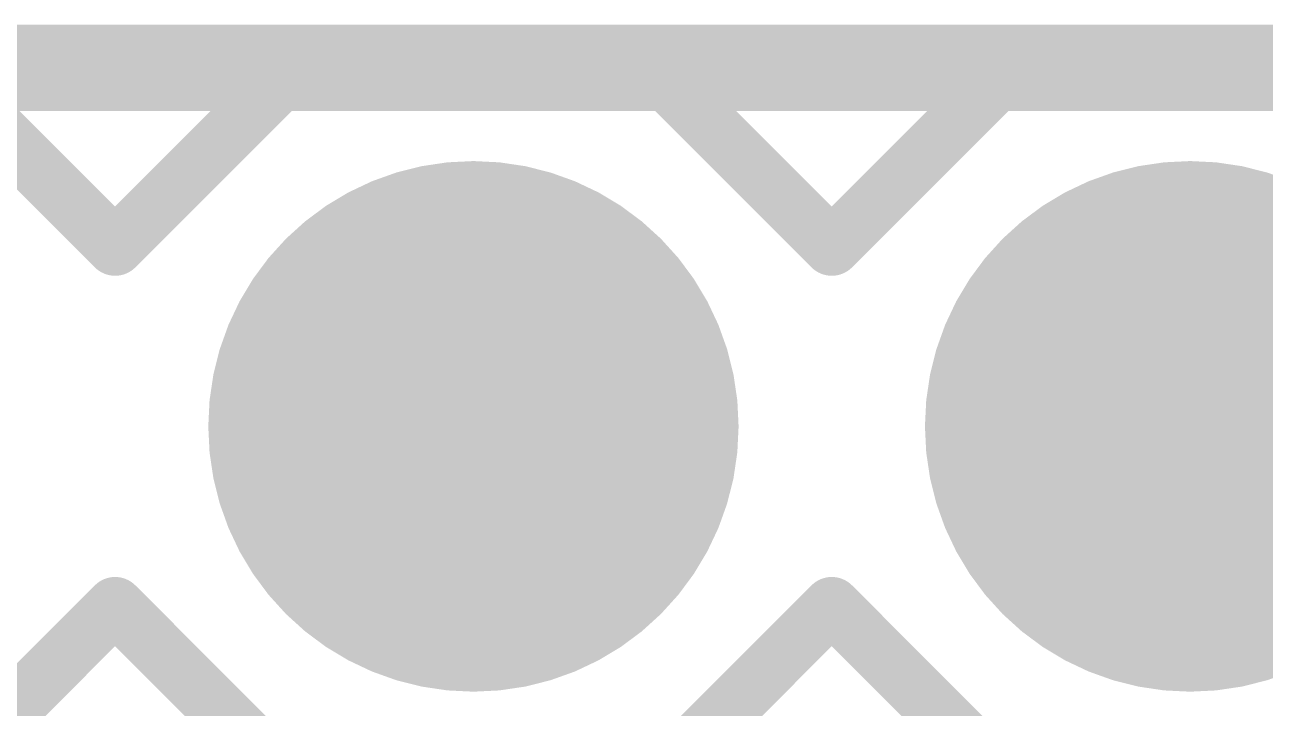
# Model space of a CAD drawing. Extents: x -6.3 to 44.5, y -10.2 to 43.3.
# Drawn here: x 23.81 to 28.206, y 40.912 to 43.332 of the extents above; entities that cross this region are included whole.
import ezdxf

# ---------------------------------------------------------------- set-up
doc = ezdxf.new("R2010")
doc.units = 0
for name, color, linetype in [('17', 110, 'CONTINUOUS'), ('20', 53, 'CONTINUOUS'), ('22', 40, 'CONTINUOUS')]:
    doc.layers.add(name, color=color, linetype=linetype)

# ---------------------------------------------------------------- blocks, each defined once
blk = doc.blocks.new('ROUNDP')
at = {"const_width": 0.5}
blk.add_lwpolyline([(0, -0.25, 1), (0, 0.25, 1), (0, -0.25)], format="xyb", dxfattribs=at)

msp = doc.modelspace()

# ---------------------------------------------------------------- linework, layer by layer
at = {"layer": '20', "const_width": 0.3048}
msp.add_lwpolyline([(39.37, 43.18), (3.81, 43.18)], dxfattribs=at)
at = {"layer": '22', "const_width": 0.2032}
for points in [[(24.13, 42.545), (23.495, 43.18)], [(24.765, 43.18), (24.13, 42.545)], [(26.035, 43.18), (24.765, 43.18)], [(26.67, 42.545), (26.035, 43.18)], [(27.305, 43.18), (26.67, 42.545)], [(28.575, 43.18), (27.305, 43.18)], [(23.495, 40.64), (24.13, 41.275)], [(24.13, 41.275), (24.765, 40.64)], [(26.035, 40.64), (26.67, 41.275)], [(26.67, 41.275), (27.305, 40.64)]]:
    msp.add_lwpolyline(points, dxfattribs=at)
at = {"layer": '22', "const_width": 0.1016}
for points in [[(24.765, 43.2308, 1), (24.765, 43.1292)], [(24.8009, 43.1441, 1), (24.7291, 43.2159)], [(26.0709, 43.2159, 1), (25.9991, 43.1441)], [(26.035, 43.1292, 1), (26.035, 43.2308)], [(27.305, 43.2308, 1), (27.305, 43.1292)], [(27.3409, 43.1441, 1), (27.2691, 43.2159)], [(24.0941, 42.5809, 1), (24.1659, 42.5091)], [(24.0941, 42.5091, 1), (24.1659, 42.5809)], [(26.6341, 42.5809, 1), (26.7059, 42.5091)], [(26.6341, 42.5091, 1), (26.7059, 42.5809)], [(24.1659, 41.3109, 1), (24.0941, 41.2391)], [(24.1659, 41.2391, 1), (24.0941, 41.3109)], [(26.7059, 41.3109, 1), (26.6341, 41.2391)], [(26.7059, 41.2391, 1), (26.6341, 41.3109)]]:
    msp.add_lwpolyline(points, format="xyb", dxfattribs=at)

# ---------------------------------------------------------------- block references
at = {"layer": '17', "xscale": 1.8796, "yscale": 1.8796, "rotation": 90}
for p in [(25.4, 41.91), (25.4, 41.91), (27.94, 41.91), (27.94, 41.91)]:
    msp.add_blockref('ROUNDP', p, dxfattribs=at)

doc.saveas('drawing.dxf')
